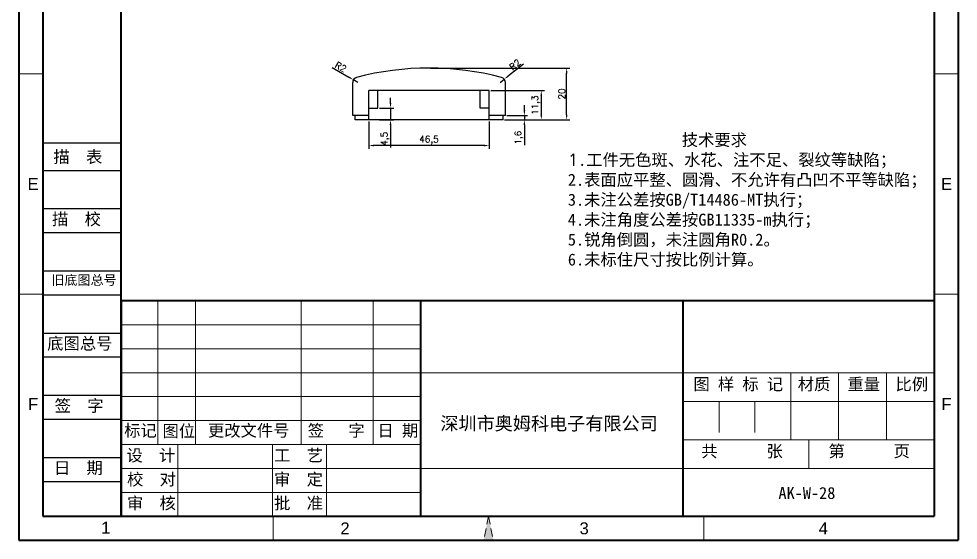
# Model space of a CAD drawing. Header units: millimetres. Extents: x 8473 to 8837, y 609 to 1139.
# Drawn here: x 8473.4 to 8836.5, y 608.5 to 810 of the extents above; entities that cross this region are included whole.
import ezdxf
from ezdxf.enums import TextEntityAlignment as Align

# ---------------------------------------------------------------- set-up
doc = ezdxf.new("R2010")
doc.units = ezdxf.units.MM
doc.linetypes.add('ACAD_ISO10W100', pattern=[18, 12, -3, 0, -3])
doc.linetypes.add('HIDDEN2', pattern=[4.7625, 3.175, -1.5875])
for name, color, linetype, lineweight in [('dim', 82, 'Continuous', 9), ('图层1', 7, 'ACAD_ISO10W100', 15), ('图层2', 7, 'Continuous', 30), ('图层3', 7, 'Continuous', 15), ('图层4', 7, 'Continuous', 40), ('图层5', 7, 'HIDDEN2', 15)]:
    doc.layers.add(name, color=color, linetype=linetype, lineweight=lineweight)
doc.layers.add('尺寸线', color=7, linetype='Continuous')
doc.styles.get("Standard").update_dxf_attribs({"font": 'txt', "bigfont": 'gbcbig.shx'})
doc.styles.add('样式 3', font='arial.ttf', dxfattribs={"height": 3.8})
doc.dimstyles.new('ISO-25', dxfattribs={"dimtxt": 2.5, "dimasz": 2.5, "dimexe": 1.25, "dimexo": 0.625, "dimtad": 1, "dimtxsty": 'Standard', "dimcen": 2.5, "dimadec": 0, "dimazin": 0, "dimtfac": 1, "dimtmove": 0, "dimatfit": 3, "dimfxl": 0, "dimarcsym": 0})

# ---------------------------------------------------------------- blocks, each defined once
blk = doc.blocks.new('*D22')
at = {"layer": 'Defpoints', "color": 0}
for p in [(8631.97, 790.96), (8685.16, 790.96), (8660.57, 770.96)]:
    blk.add_point(p, dxfattribs=at)
at = {"layer": 'dim', "color": 0, "lineweight": -2}
for p, q in [((8632.59, 790.96), (8686.41, 790.96)), ((8685.16, 772.96), (8685.16, 788.96)), ((8661.19, 770.96), (8686.41, 770.96))]:
    blk.add_line(p, q, dxfattribs=at)
at = {"layer": 'dim', "color": 0}
for points in [[(8684.82, 788.96), (8685.49, 788.96), (8685.16, 790.96)], [(8684.82, 772.96), (8685.49, 772.96), (8685.16, 770.96)]]:
    blk.add_solid(points, dxfattribs=at)
at = {"layer": 'dim', "color": 0, "insert": (8683.28, 780.96), "char_height": 2.5, "attachment_point": 5, "rotation": 90}
blk.add_mtext('20', dxfattribs=at)
blk = doc.blocks.new('*D23')
at = {"layer": 'Defpoints', "color": 0}
for p in [(8659.47, 785.42), (8661.04, 786.66)]:
    blk.add_point(p, dxfattribs=at)
at = {"layer": 'dim', "color": 0, "lineweight": -2}
for p, q in [((8668.47, 792.45), (8662.62, 787.89)), ((8659.47, 785.42), (8661.04, 786.66))]:
    blk.add_line(p, q, dxfattribs=at)
at = {"layer": 'dim', "color": 0}
blk.add_solid([(8662.41, 788.15), (8662.82, 787.62), (8661.04, 786.66)], dxfattribs=at)
at = {"layer": 'dim', "color": 0, "insert": (8665.18, 792.26), "char_height": 2.5, "attachment_point": 5, "rotation": 37.9774}
blk.add_mtext('R2', dxfattribs=at)
blk = doc.blocks.new('*D24')
at = {"layer": 'Defpoints', "color": 0}
for p in [(8655.22, 782.26), (8661.19, 770.96), (8675.35, 770.96)]:
    blk.add_point(p, dxfattribs=at)
at = {"layer": 'dim', "color": 0, "lineweight": -2}
for p, q in [((8655.84, 782.26), (8676.6, 782.26)), ((8675.35, 780.26), (8675.35, 772.96)), ((8661.82, 770.96), (8676.6, 770.96))]:
    blk.add_line(p, q, dxfattribs=at)
at = {"layer": 'dim', "color": 0}
for points in [[(8675.02, 780.26), (8675.69, 780.26), (8675.35, 782.26)], [(8675.02, 772.96), (8675.69, 772.96), (8675.35, 770.96)]]:
    blk.add_solid(points, dxfattribs=at)
at = {"layer": 'dim', "color": 0, "insert": (8673.27, 776.61), "char_height": 2.5, "attachment_point": 5, "rotation": 90}
blk.add_mtext('11,3', dxfattribs=at)
blk = doc.blocks.new('*D25')
at = {"layer": 'Defpoints', "color": 0}
for p in [(8661.47, 772.56), (8661.82, 770.96), (8668.82, 770.96)]:
    blk.add_point(p, dxfattribs=at)
at = {"layer": 'dim', "color": 0, "lineweight": -2}
for p, q in [((8668.82, 774.56), (8668.82, 776.56)), ((8662.09, 772.56), (8670.07, 772.56)), ((8662.44, 770.96), (8670.07, 770.96)), ((8668.82, 772.56), (8668.82, 770.96)), ((8668.82, 768.96), (8668.82, 761.12))]:
    blk.add_line(p, q, dxfattribs=at)
at = {"layer": 'dim', "color": 0}
for points in [[(8668.48, 774.56), (8669.15, 774.56), (8668.82, 772.56)], [(8668.48, 768.96), (8669.15, 768.96), (8668.82, 770.96)]]:
    blk.add_solid(points, dxfattribs=at)
at = {"layer": 'dim', "color": 0, "insert": (8666.73, 764.04), "char_height": 2.5, "attachment_point": 5, "rotation": 90}
blk.add_mtext('1,6', dxfattribs=at)
blk = doc.blocks.new('*D26')
at = {"layer": 'Defpoints', "color": 0}
for p in [(8608.72, 770.96), (8655.22, 770.96), (8608.72, 761.02)]:
    blk.add_point(p, dxfattribs=at)
at = {"layer": 'dim', "color": 0, "lineweight": -2}
for p, q in [((8608.72, 770.33), (8608.72, 759.77)), ((8655.22, 770.33), (8655.22, 759.77)), ((8653.22, 761.02), (8610.72, 761.02))]:
    blk.add_line(p, q, dxfattribs=at)
at = {"layer": 'dim', "color": 0}
for points in [[(8610.72, 761.35), (8610.72, 760.69), (8608.72, 761.02)], [(8653.22, 761.35), (8653.22, 760.69), (8655.22, 761.02)]]:
    blk.add_solid(points, dxfattribs=at)
at = {"layer": 'dim', "color": 0, "insert": (8631.97, 763.1), "char_height": 2.5, "attachment_point": 5}
blk.add_mtext('46,5', dxfattribs=at)
blk = doc.blocks.new('*D27')
at = {"layer": 'Defpoints', "color": 0}
for p in [(8612.22, 775.46), (8612.22, 770.96), (8617.08, 770.96)]:
    blk.add_point(p, dxfattribs=at)
at = {"layer": 'dim', "color": 0, "lineweight": -2}
for p, q in [((8617.08, 777.46), (8617.08, 779.46)), ((8612.84, 775.46), (8618.33, 775.46)), ((8617.08, 775.46), (8617.08, 770.96)), ((8612.84, 770.96), (8618.33, 770.96)), ((8617.08, 768.96), (8617.08, 760.29))]:
    blk.add_line(p, q, dxfattribs=at)
at = {"layer": 'dim', "color": 0}
for points in [[(8616.74, 777.46), (8617.41, 777.46), (8617.08, 775.46)], [(8616.74, 768.96), (8617.41, 768.96), (8617.08, 770.96)]]:
    blk.add_solid(points, dxfattribs=at)
at = {"layer": 'dim', "color": 0, "insert": (8614.99, 763.62), "char_height": 2.5, "attachment_point": 5, "rotation": 90}
blk.add_mtext('4,5', dxfattribs=at)
blk = doc.blocks.new('*D28')
at = {"layer": 'Defpoints', "color": 0}
for p in [(8602.73, 786.42), (8604.47, 785.42)]:
    blk.add_point(p, dxfattribs=at)
at = {"layer": 'dim', "color": 0, "lineweight": -2}
for p, q in [((8594.57, 791.12), (8601, 787.42)), ((8604.47, 785.42), (8602.73, 786.42))]:
    blk.add_line(p, q, dxfattribs=at)
at = {"layer": 'dim', "color": 0}
blk.add_solid([(8601.17, 787.71), (8600.83, 787.13), (8602.73, 786.42)], dxfattribs=at)
at = {"layer": 'dim', "color": 0, "insert": (8597.85, 791.39), "char_height": 2.5, "attachment_point": 5, "rotation": 330.0758}
blk.add_mtext('R2', dxfattribs=at)

msp = doc.modelspace()

# ---------------------------------------------------------------- hatches: boundary and pattern name
at = {"layer": '图层5'}
msp.add_hatch(color=0, dxfattribs=at).paths.add_polyline_path([(8654.952, 617.759), (8653.049, 608.515), (8656.854, 608.515)])

# ---------------------------------------------------------------- linework, layer by layer
for p, q in [((8602.466, 772.558), (8602.466, 785.425)), ((8661.466, 772.558), (8661.466, 785.425)), ((8655.216, 782.258), (8608.716, 782.258)), ((8608.716, 770.958), (8608.716, 782.258)), ((8612.216, 775.458), (8612.216, 782.258)), ((8651.716, 775.458), (8651.716, 782.258)), ((8655.216, 770.958), (8655.216, 782.258)), ((8608.716, 775.458), (8612.216, 775.458)), ((8655.216, 775.458), (8651.716, 775.458)), ((8608.716, 772.558), (8602.466, 772.558)), ((8603.366, 770.958), (8603.366, 772.558)), ((8608.716, 770.958), (8603.366, 770.958)), ((8655.216, 770.958), (8608.716, 770.958)), ((8661.466, 772.558), (8655.216, 772.558)), ((8660.566, 770.958), (8655.216, 770.958)), ((8660.566, 770.958), (8660.566, 772.558))]:
    msp.add_line(p, q)
for centre, radius, start, end in [((8631.966, 680.177), 110.781, 75.35668, 104.64332), ((8604.466, 785.425), 2, 104.64332, 180), ((8659.466, 785.425), 2, 0, 75.35668)]:
    msp.add_arc(centre, radius, start, end)
at = {"layer": '图层1', "color": 0}
for p, q in [((8482.641, 788.683), (8473.397, 788.683)), ((8836.506, 788.683), (8827.262, 788.683)), ((8482.641, 703.637), (8473.397, 703.637)), ((8836.506, 703.637), (8827.262, 703.637)), ((8744.065, 662.131), (8744.065, 647.34)), ((8757.931, 662.131), (8757.931, 647.34)), ((8541.702, 645.492), (8541.702, 654.736)), ((8541.702, 645.492), (8541.702, 654.736))]:
    msp.add_line(p, q, dxfattribs=at)
at = {"layer": '图层2', "color": 0}
for p, q in [((8512.983, 761.968), (8482.641, 761.968)), ((8512.983, 751.299), (8482.641, 751.299)), ((8512.983, 751.299), (8496.865, 751.299)), ((8512.983, 736.508), (8482.641, 736.508)), ((8512.983, 727.264), (8482.641, 727.264)), ((8512.983, 727.264), (8496.865, 727.264)), ((8512.983, 727.264), (8496.865, 727.264)), ((8512.983, 712.473), (8482.641, 712.473)), ((8512.983, 703.229), (8482.641, 703.229)), ((8512.983, 703.229), (8496.865, 703.229)), ((8512.983, 688.439), (8482.641, 688.439)), ((8512.983, 679.194), (8482.641, 679.194)), ((8512.983, 679.194), (8496.865, 679.194)), ((8512.983, 664.404), (8482.641, 664.404)), ((8512.983, 655.16), (8482.641, 655.16)), ((8512.983, 655.16), (8496.865, 655.16)), ((8512.983, 640.369), (8482.641, 640.369)), ((8512.983, 631.125), (8482.641, 631.125))]:
    msp.add_line(p, q, dxfattribs=at)
at = {"layer": '图层3', "color": 0}
for p, q in [((8527.201, 645.492), (8527.201, 700.956)), ((8541.702, 654.736), (8541.702, 700.956)), ((8582.584, 645.601), (8582.584, 700.956)), ((8610.316, 645.627), (8610.316, 700.956)), ((8628.805, 691.712), (8512.983, 691.712)), ((8628.805, 682.468), (8512.983, 682.468)), ((8628.805, 682.468), (8512.983, 682.468)), ((8628.805, 673.224), (8512.983, 673.224)), ((8606.354, 673.224), (8827.262, 673.224)), ((8771.797, 673.224), (8771.797, 647.34)), ((8790.286, 673.224), (8790.286, 647.34)), ((8808.774, 673.224), (8808.774, 647.34)), ((8628.805, 663.98), (8512.983, 663.98)), ((8827.262, 662.131), (8730.199, 662.131)), ((8771.797, 662.131), (8771.797, 647.34)), ((8628.805, 654.736), (8512.983, 654.736)), ((8827.262, 647.34), (8730.199, 647.34)), ((8778.731, 647.34), (8778.731, 636.247)), ((8628.805, 645.492), (8512.983, 645.492)), ((8534.818, 617.759), (8534.818, 645.492)), ((8571.45, 617.759), (8571.45, 645.601)), ((8592.298, 617.869), (8592.298, 645.601)), ((8628.805, 636.247), (8512.983, 636.247)), ((8628.805, 636.247), (8513.485, 636.247)), ((8606.354, 636.247), (8827.262, 636.247)), ((8512.983, 631.125), (8512.721, 631.125)), ((8628.805, 627.003), (8512.983, 627.003)), ((8571.754, 617.759), (8571.754, 608.515)), ((8738.149, 617.759), (8738.149, 608.515)), ((8738.149, 617.759), (8738.149, 608.515))]:
    msp.add_line(p, q, dxfattribs=at)
at = {"layer": '图层4', "color": 0}
for p, q in [((8512.983, 617.759), (8512.983, 1129.699)), ((8512.983, 700.956), (8512.983, 617.759)), ((8827.262, 700.956), (8512.983, 700.956)), ((8688.17, 700.956), (8521.776, 700.956)), ((8628.805, 617.759), (8628.805, 700.956)), ((8730.199, 617.759), (8730.199, 700.956)), ((8512.983, 662.131), (8512.983, 617.759))]:
    msp.add_line(p, q, dxfattribs=at)
at = {"layer": '图层5', "color": 0}
for p, q in [((8628.805, 645.492), (8512.983, 645.492)), ((8654.952, 617.759), (8653.049, 608.515)), ((8654.952, 617.759), (8656.854, 608.515))]:
    msp.add_line(p, q, dxfattribs=at)
at = {"layer": '尺寸线', "color": 0, "lineweight": 40}
for p, q in [((8473.397, 1138.943), (8473.397, 608.515)), ((8836.506, 1138.943), (8836.506, 608.515)), ((8482.641, 1129.699), (8482.641, 617.759)), ((8827.262, 1129.699), (8827.262, 617.759)), ((8482.641, 617.759), (8827.262, 617.759)), ((8473.397, 608.515), (8836.506, 608.515))]:
    msp.add_line(p, q, dxfattribs=at)

# ---------------------------------------------------------------- texts
at = {"layer": '图层1', "color": 0, "style": '样式 3'}
for s, p in [('E', (8478.928, 746.16)), ('E', (8832, 746.16)), ('F', (8478.928, 661.114)), ('F', (8832, 661.114))]:
    msp.add_text(s, height=4.622, dxfattribs=at).set_placement(p, align=Align.MIDDLE)
at = {"layer": '图层1', "color": 0, "attachment_point": 1}
for s, insert, char_height, width in [('{\\fSimSun|b0|i0|c134|p2;图 样 标 记}', (8734.169, 671.126), 4.62206, 57.34374), ('{\\fSimSun|b0|i0|c134|p2;材质 }', (8774.482, 671.107), 4.62206, 38.54857), ('{\\fSimSun|b0|i0|c134|p2;标记}', (8514.118, 653.202), 4.62206, 12.94178), ('{\\fSimSun|b0|i0|c134|p2;图位}', (8528.961, 653.015), 4.62206, 12.94178), ('{\\fSimSun|b0|i0|c134|p2;更改文件号}', (8546.51, 653.202), 4.62206, 38.54857), ('{\\fSimSun|b0|i0|c134|p2;深圳市奥姆科电子有限公司}', (8636.347, 656.193), 5.13563, 97.03929), ('{\\fSimSun|b0|i0|c134|p2;审  核}', (8515.205, 625.121), 4.62206, 37.4818), ('{\\fSimSun|b0|i0|c134|p2;批  准}', (8572.069, 625.121), 4.62206, 38.54857)]:
    msp.add_mtext(s, dxfattribs=dict(at, insert=insert, char_height=char_height, width=width))
at = {"layer": '图层2', "color": 0, "attachment_point": 1}
for s, insert, char_height, width in [('{\\fSimSun|b0|i0|c134|p2;描\\fSimSun|b0|i0|c0|p2;  \\fSimSun|b0|i0|c134|p2;表}', (8486.772, 758.956), 4.62201, 51.79278), ('{\\fSimSun|b0|i0|c134|p2;描\\fSimSun|b0|i0|c0|p2;  \\fSimSun|b0|i0|c134|p2;校}', (8486.246, 734.921), 4.62201, 51.79278), ('{\\fSimSun|b0|i0|c134|p2;旧底图总号}', (8485.985, 710.887), 3.69765, 51.79278), ('{\\fSimSun|b0|i0|c134|p2;底图总号}', (8484.383, 686.852), 4.62201, 51.79278), ('{\\fSimSun|b0|i0|c134|p2;比例 }', (8812.268, 671.107), 4.62206, 38.54857), ('{\\fSimSun|b0|i0|c134|p2;重量 }', (8793.673, 671.107), 4.62206, 38.54857), ('{\\fSimSun|b0|i0|c134|p2;签\\fSimSun|b0|i0|c0|p2;  \\fSimSun|b0|i0|c134|p2;字}', (8487.245, 662.818), 4.62201, 51.79278), ('{\\fSimSun|b0|i0|c134|p2;签   字}', (8585.052, 653.202), 4.62206, 38.54857), ('{\\fSimSun|b0|i0|c134|p2;日 期}', (8612.052, 653.202), 4.62206, 38.54857), ('{\\fSimSun|b0|i0|c134|p2;设  计}', (8515.026, 643.609), 4.62206, 35.8284), ('{\\fSimSun|b0|i0|c134|p2;工  艺}', (8572.069, 643.609), 4.62206, 38.54857), ('{\\fSimSun|b0|i0|c134|p2;共      张}', (8737.215, 645.243), 4.62206, 51.13887), ('{\\fSimSun|b0|i0|c134|p2;第      页}', (8786.362, 645.243), 4.62206, 47.46694), ('{\\fSimSun|b0|i0|c134|p2;日\\fSimSun|b0|i0|c0|p2;  \\fSimSun|b0|i0|c134|p2;期}', (8486.982, 638.783), 4.62201, 51.79278), ('{\\fSimSun|b0|i0|c134|p2;校  对}', (8515.249, 634.365), 4.62206, 33.5133), ('{\\fSimSun|b0|i0|c134|p2;审  定}', (8572.069, 634.365), 4.62206, 38.54857), ('{\\fSimSun|b0|i0|c134|p2;AK-W-28}', (8767.016, 629.068), 4.62206, 47.46694)]:
    msp.add_mtext(s, dxfattribs=dict(at, insert=insert, char_height=char_height, width=width))
at = {"layer": '图层3', "color": 0, "insert": (8685.625, 765.507), "char_height": 4.62206, "width": 218.92104, "attachment_point": 1}
msp.add_mtext('{\\fSimSun|b0|i0|c134|p54;              技术要求\\P}1{\\fSimSun|b0|i0|c134|p54;.工件无色斑、水花、注不足、裂纹等缺陷；\\P2.表面应平整、圆滑、不允许有凸凹不平等缺陷；\\P3.未注公差按GB/T14486-MT执行；\\P4.未注角度公差按GB11335-m执行；\\P5.锐角倒圆，未注圆角R0.2。}\\P{\\fSimSun|b0|i0|c134|p2;6.未标住尺寸按比例计算。}', dxfattribs=at)
at = {"layer": '图层5', "color": 0, "style": '样式 3'}
for s, p in [('1', (8507.046, 613.379)), ('2', (8599.487, 613.103)), ('3', (8691.928, 613.103)), ('4', (8784.369, 613.103))]:
    msp.add_text(s, height=4.622, dxfattribs=at).set_placement(p, align=Align.MIDDLE)

# ---------------------------------------------------------------- dimensions: what is measured, and where the dimension line sits
at = {"layer": 'dim'}
for center, mpoint, picture, middle in [((8604.466, 785.425), (8602.733, 786.422), '*D28', (8597.854, 791.394)), ((8659.466, 785.425), (8661.043, 786.655), '*D23', (8665.177, 792.261))]:
    dim = msp.add_radius_dim(center=center, mpoint=mpoint, dimstyle='ISO-25', override={"dimasz": 2}, dxfattribs=at)
    dim.commit()
    dim.dimension.update_dxf_attribs({"geometry": picture, "text_midpoint": middle})
for base, p1, p2, picture, middle in [((8685.158, 790.958), (8660.566, 770.958), (8631.966, 790.958), '*D22', (8683.283, 780.958)), ((8675.352, 770.958), (8655.216, 782.258), (8661.191, 770.958), '*D24', (8673.269, 776.608)), ((8617.075, 770.958), (8612.216, 775.458), (8612.216, 770.958), '*D27', (8614.992, 763.625)), ((8668.817, 770.958), (8661.466, 772.558), (8661.816, 770.958), '*D25', (8666.734, 764.041))]:
    dim = msp.add_linear_dim(base=base, p1=p1, p2=p2, angle=90, dimstyle='ISO-25', override={"dimasz": 2}, dxfattribs=at)
    dim.commit()
    dim.dimension.update_dxf_attribs({"geometry": picture, "text_midpoint": middle})
dim = msp.add_linear_dim(base=(8608.716, 761.019), p1=(8655.216, 770.958), p2=(8608.716, 770.958), dimstyle='ISO-25', override={"dimasz": 2}, dxfattribs=at)
dim.commit()
dim.dimension.update_dxf_attribs({"geometry": '*D26', "text_midpoint": (8631.966, 763.103)})

doc.saveas('drawing.dxf')
